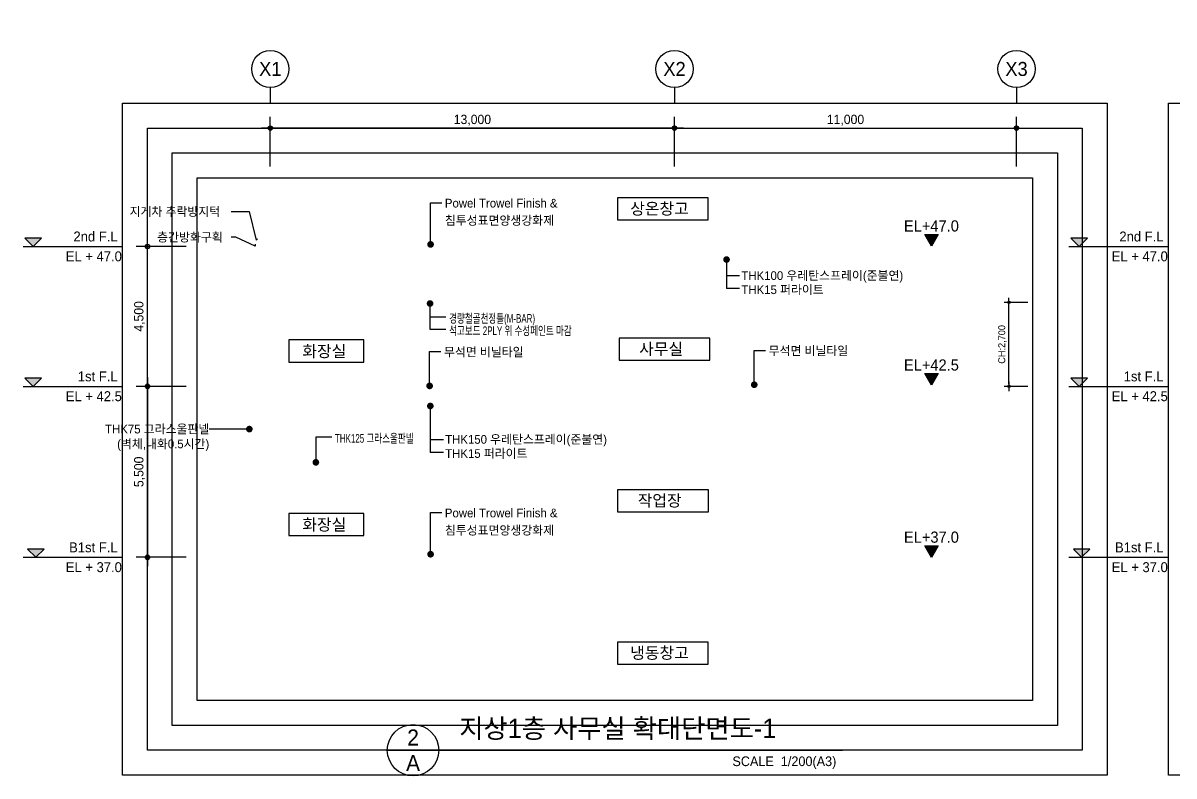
# Model space of a CAD drawing. Header units: millimetres. Extents: x 45178 to 206366, y -171177 to -118827.
# Drawn here: x 45178 to 82197, y -169136 to -144914 of the extents above; entities that cross this region are included whole.
import ezdxf
from ezdxf.enums import TextEntityAlignment as Align
from ezdxf.xclip import XClip

# ---------------------------------------------------------------- set-up
doc = ezdxf.new("R2010")
doc.units = ezdxf.units.MM
doc.linetypes.add('CEN', pattern=[35, 30, -2, 1, -2])
for name, color, linetype in [('$ZCDB_AUDIT_GENERATED_600D18', 7, 'Continuous'), ('4A.TEC CEN', 1, 'CEN'), ('4A.TEC TEXT', 7, 'Continuous'), ('4A.TEC TEXT 2', 3, 'Continuous'), ('4A.TEC 심볼', 7, 'Continuous'), ('CEN', 1, 'CEN'), ('TEXT', 7, 'Continuous'), ('㈜SE&C DIM', 7, 'Continuous'), ('㈜SE&C TEXT 1', 3, 'Continuous'), ('㈜SE&C 벽체 3', 4, 'Continuous'), ('㈜SE&C 심볼', 7, 'Continuous')]:
    doc.layers.add(name, color=color, linetype=linetype)
doc.layers.add('DEFPOINT', color=135, linetype='Continuous', plot=False)
doc.styles.add('ARTINT-A1.$0$돋움', font='')
doc.styles.add('GHS', font='malgun.ttf')
doc.styles.add('나눔고딕', font='')
doc.styles.add('돋움', font='')
doc.styles.add('돋음체', font='')
doc.styles.add('울릉도L', font='')
doc.styles.get('ARTINT-A1.$0$돋움').set_extended_font_data('Dotum')
doc.styles.get('나눔고딕').set_extended_font_data('Dotum')
doc.styles.get('돋움').set_extended_font_data('Dotum')
doc.styles.get('돋음체').set_extended_font_data('Dotum')
doc.styles.get('울릉도L').set_extended_font_data('Dotum')
doc.dimstyles.new('DIM_600(외부치수)', dxfattribs={"dimscale": 400, "dimtxt": 3.3, "dimasz": 1, "dimexe": 2, "dimexo": 2, "dimgap": 1, "dimtad": 1, "dimdec": 0, "dimdsep": 46, "dimlunit": 6, "dimtxsty": '나눔고딕', "dimblk1": 'DIMDOT', "dimblk2": 'DIMDOT', "dimsah": 1, "dimcen": 2.5, "dimdle": 1.5, "dimclrd": 8, "dimclre": 8, "dimclrt": 3, "dimadec": 0, "dimazin": 0, "dimtfac": 1, "dimtdec": 0, "dimtix": 1, "dimtmove": 2, "dimatfit": 3, "dimldrblk": 'DIMDOT', "dimfxl": 1, "dimtvp": 1, "dimtolj": 1, "dimtzin": 0, "dimarcsym": 0})

# ---------------------------------------------------------------- blocks, each defined once
blk = doc.blocks.new('dwgFD3B')
at = {"layer": '4A.TEC CEN', "color": 250, "ltscale": 500, "elevation": -3333.33}
for points in [[(169307.63, -39163.16), (169307.63, -267000)], [(182307.63, -39163.16), (182307.63, -267000)], [(193307.63, -39163.16), (193307.63, -267000)]]:
    blk.add_lwpolyline(points, dxfattribs=at)
blk = doc.blocks.new('ccs122')
at = {"layer": '4A.TEC 심볼'}
blk.add_line((0, 8), (0, 3), dxfattribs=at)
blk.add_circle((0, 14), 6, dxfattribs=at)
at = {"layer": '4A.TEC TEXT 2', "color": 3, "style": 'GHS'}
blk.add_attdef('NO', text='', height=4.5, dxfattribs=at).set_placement((-0.01, 14.02), align=Align.MIDDLE_CENTER)
blk = doc.blocks.new('DIMDOT')
at = {"color": 0}
blk.add_line((-2, 0), (2, 0), dxfattribs=at)
for radius in [0.5, 0.25]:
    blk.add_circle((0, 0), radius, dxfattribs=at)
blk = doc.blocks.new('*D20')
at = {"layer": '$ZCDB_AUDIT_GENERATED_600D18', "color": 8, "lineweight": -2, "transparency": 16777216}
for p, q in [((53132, -149533), (53132, -147933)), ((66132, -149533), (66132, -147933)), ((65988, -148293), (53276, -148293))]:
    blk.add_line(p, q, dxfattribs=at)
at = {"layer": 'Defpoints', "color": 0, "transparency": 16777216}
for p in [(53132, -148293), (53132, -149893), (66132, -149893, -208125)]:
    blk.add_point(p, dxfattribs=at)
at = {"layer": '$ZCDB_AUDIT_GENERATED_600D18', "color": 8, "lineweight": -2, "transparency": 16777216, "xscale": 144, "yscale": 144, "zscale": 144, "rotation": 180}
blk.add_blockref('DIMDOT', (53132, -148293), dxfattribs=at)
at = {"layer": '$ZCDB_AUDIT_GENERATED_600D18', "color": 8, "lineweight": -2, "transparency": 16777216, "xscale": 144, "yscale": 144, "zscale": 144}
blk.add_blockref('DIMDOT', (66132, -148293), dxfattribs=at)
at = {"layer": '$ZCDB_AUDIT_GENERATED_600D18', "color": 3, "transparency": 16777216, "insert": (59632, -148042), "char_height": 300, "attachment_point": 5, "style": '나눔고딕'}
blk.add_mtext('\\A1;13,000', dxfattribs=at)
blk = doc.blocks.new('*D19')
at = {"layer": '$ZCDB_AUDIT_GENERATED_600D18', "color": 8, "lineweight": -2, "transparency": 16777216}
for p, q in [((66132, -149533), (66132, -147933)), ((77132, -149533), (77132, -147933)), ((66276, -148293), (76988, -148293))]:
    blk.add_line(p, q, dxfattribs=at)
at = {"layer": 'Defpoints', "color": 0, "transparency": 16777216}
for p in [(77132, -148293), (66132, -149893, -208125), (77132, -149893, -208125)]:
    blk.add_point(p, dxfattribs=at)
at = {"layer": '$ZCDB_AUDIT_GENERATED_600D18', "color": 8, "lineweight": -2, "transparency": 16777216, "xscale": 144, "yscale": 144, "zscale": 144, "rotation": 180}
blk.add_blockref('DIMDOT', (66132, -148293), dxfattribs=at)
at = {"layer": '$ZCDB_AUDIT_GENERATED_600D18', "color": 8, "lineweight": -2, "transparency": 16777216, "xscale": 144, "yscale": 144, "zscale": 144}
blk.add_blockref('DIMDOT', (77132, -148293), dxfattribs=at)
at = {"layer": '$ZCDB_AUDIT_GENERATED_600D18', "color": 3, "transparency": 16777216, "insert": (71632, -148042), "char_height": 300, "attachment_point": 5, "style": '나눔고딕'}
blk.add_mtext('\\A1;11,000', dxfattribs=at)
blk = doc.blocks.new('*D33')
at = {"layer": '$ZCDB_AUDIT_GENERATED_600D18', "color": 8, "lineweight": -2, "transparency": 16777216}
for p, q in [((50421, -156602), (48821, -156602)), ((49181, -156746), (49181, -161958)), ((50421, -162102), (48821, -162102))]:
    blk.add_line(p, q, dxfattribs=at)
at = {"layer": 'Defpoints', "color": 0, "transparency": 16777216}
for p in [(50781, -156602), (49181, -162102), (50781, -162102)]:
    blk.add_point(p, dxfattribs=at)
at = {"layer": '$ZCDB_AUDIT_GENERATED_600D18', "color": 8, "lineweight": -2, "transparency": 16777216, "xscale": 144, "yscale": 144, "zscale": 144}
for p, rotation in [((49181, -156602), 90), ((49181, -162102), 270)]:
    blk.add_blockref('DIMDOT', p, dxfattribs=dict(at, rotation=rotation))
at = {"layer": '$ZCDB_AUDIT_GENERATED_600D18', "color": 3, "transparency": 16777216, "insert": (48929, -159352), "char_height": 300, "attachment_point": 5, "rotation": 90, "style": '나눔고딕'}
blk.add_mtext('\\A1;5,500', dxfattribs=at)
blk = doc.blocks.new('*D34')
at = {"layer": '$ZCDB_AUDIT_GENERATED_600D18', "color": 8, "lineweight": -2, "transparency": 16777216}
for p, q in [((50421, -152102), (48821, -152102)), ((49181, -156458), (49181, -152246)), ((50421, -156602), (48821, -156602))]:
    blk.add_line(p, q, dxfattribs=at)
at = {"layer": 'Defpoints', "color": 0, "transparency": 16777216}
for p in [(49181, -152102), (50781, -152102), (50781, -156602)]:
    blk.add_point(p, dxfattribs=at)
at = {"layer": '$ZCDB_AUDIT_GENERATED_600D18', "color": 8, "lineweight": -2, "transparency": 16777216, "xscale": 144, "yscale": 144, "zscale": 144}
for p, rotation in [((49181, -152102), 90), ((49181, -156602), 270)]:
    blk.add_blockref('DIMDOT', p, dxfattribs=dict(at, rotation=rotation))
at = {"layer": '$ZCDB_AUDIT_GENERATED_600D18', "color": 3, "transparency": 16777216, "insert": (48929, -154352), "char_height": 300, "attachment_point": 5, "rotation": 90, "style": '나눔고딕'}
blk.add_mtext('\\A1;4,500', dxfattribs=at)
blk = doc.blocks.new('A$Ca8f4266c')
at = {"layer": '㈜SE&C 심볼', "color": 1}
for p, q in [((107, 1447), (468, 1447)), ((107, 107), (107, 1447))]:
    blk.add_line(p, q, dxfattribs=at)
at = {"layer": '㈜SE&C 심볼', "color": 1, "const_width": 107}
blk.add_lwpolyline([(107, 53, 1), (107, 160, 1)], format="xyb", close=True, dxfattribs=at)
at = {"layer": '4A.TEC TEXT', "style": '돋움'}
for s, p in [('Powel Trowel Finish &', (567, 1434)), ('침투성표면양생강화제', (567, 877))]:
    blk.add_text(s, height=280, dxfattribs=at).set_placement(p, align=Align.MIDDLE_LEFT)
blk = doc.blocks.new('*D68')
at = {"layer": 'Defpoints', "color": 0, "transparency": 16777216}
for p in [(76890, -153902), (77646, -153902), (77646, -156602)]:
    blk.add_point(p, dxfattribs=at)
at = {"layer": '㈜SE&C DIM', "color": 8, "lineweight": -2, "transparency": 16777216}
for p, q in [((77496, -153902), (76740, -153902)), ((76890, -156527), (76890, -153977)), ((77496, -156602), (76740, -156602))]:
    blk.add_line(p, q, dxfattribs=at)
at = {"layer": '㈜SE&C DIM', "color": 8, "lineweight": -2, "transparency": 16777216, "xscale": 75, "yscale": 75, "zscale": 75}
for p, rotation in [((76890, -153902), 90), ((76890, -156602), 270)]:
    blk.add_blockref('DIMDOT', p, dxfattribs=dict(at, rotation=rotation))
at = {"layer": '㈜SE&C DIM', "color": 3, "transparency": 16777216, "insert": (76678, -155252), "char_height": 225, "attachment_point": 5, "rotation": 90, "style": '나눔고딕'}
blk.add_mtext('\\A1;CH:2,700', dxfattribs=at)
blk = doc.blocks.new('A$C16001311')
at = {"layer": '4A.TEC 심볼', "color": 1}
for p in [(107, 688), (526, 271)]:
    blk.add_line(p, (107, 271), dxfattribs=at)
at = {"layer": '4A.TEC 심볼', "color": 1, "const_width": 107}
blk.add_lwpolyline([(107, 1817, 1), (107, 1710, 1)], format="xyb", close=True, dxfattribs=at)
at = {"layer": '4A.TEC 심볼', "color": 1}
blk.add_lwpolyline([(107, 1763), (107, 688), (526, 688)], dxfattribs=at)
at = {"layer": '4A.TEC TEXT', "style": '돋움'}
for s, p in [('THK150 우레탄스프레이(준불연)', (586, 688)), ('THK15 퍼라이트', (586, 234))]:
    blk.add_text(s, height=280, dxfattribs=at).set_placement(p, align=Align.MIDDLE_LEFT)

msp = doc.modelspace()

# ---------------------------------------------------------------- hatches: boundary and pattern name
at = {"layer": '㈜SE&C 심볼'}
for points in [[(74395.22, -152091.84), (74180.1, -151719.24), (74610.34, -151719.24)], [(45239.03, -151834.86), (45505.89, -152101.71), (45772.74, -151834.86)], [(78879.14, -151834.86), (79146, -152101.71), (79412.85, -151834.86)], [(74395.22, -156565.63), (74180.1, -156193.03), (74610.34, -156193.03)], [(45239.03, -156334.86), (45505.89, -156601.71), (45772.74, -156334.86)], [(78879.14, -156334.86), (79146, -156601.71), (79412.85, -156334.86)], [(74395.22, -162104.18), (74180.1, -161731.58), (74610.34, -161731.58)], [(45320.47, -161834.86), (45587.32, -162101.71), (45854.18, -161834.86)], [(78960.58, -161834.86), (79227.43, -162101.71), (79494.29, -161834.86)]]:
    msp.add_hatch(color=256, dxfattribs=at).paths.add_polyline_path(points)

# ---------------------------------------------------------------- linework, layer by layer
at = {"layer": '4A.TEC 심볼', "color": 1}
for p in [(67805.83, -153039.27), (68224.86, -153457.07)]:
    msp.add_line(p, (67805.83, -153457.07), dxfattribs=at)
at = {"layer": '4A.TEC 심볼'}
msp.add_line((56895.13, -168308.21), (71531.15, -168308.21), dxfattribs=at)
at = {"layer": '4A.TEC 심볼', "color": 1}
for points in [[(51871.27, -150979.14), (52451.17, -150979.14), (52676.17, -151903.42), (52723.31, -151856.28)], [(52642.84, -152028.5), (52642.84, -152095.17), (52025.81, -151805.16), (51871.27, -151805.16)], [(67805.83, -152522.93), (67805.83, -153039.27), (68224.86, -153039.27)], [(52457.51, -157976.27), (51168.93, -157976.27)]]:
    msp.add_lwpolyline(points, dxfattribs=at)
at = {"layer": '4A.TEC 심볼', "color": 1, "const_width": 106.74}
for points in [[(67805.83, -152469.55, 1), (67805.83, -152576.3, 1)], [(58215.85, -153936.79, -1), (58322.6, -153936.79, -1)], [(52404.14, -157976.27, -1), (52510.88, -157976.27, -1)], [(54543.6, -159046.35, -1), (54650.34, -159046.35, -1)]]:
    msp.add_lwpolyline(points, format="xyb", close=True, dxfattribs=at)
at = {"layer": '4A.TEC 심볼'}
msp.add_circle((57723.13, -168308.21), 828, dxfattribs=at)
at = {"layer": 'CEN'}
for p, q in [((58269.22, -154773.39), (58269.22, -153990.16)), ((58782.55, -154378.39), (58269.22, -154378.39)), ((58782.55, -154773.39), (58269.22, -154773.39)), ((55110.3, -158236.43), (54596.97, -158236.43)), ((54596.97, -158236.43), (54596.97, -159044.34))]:
    msp.add_line(p, q, dxfattribs=at)
at = {"layer": 'DEFPOINT'}
for points in [[(48380.59, -147492.67), (80045.69, -147492.67), (80045.69, -169108.21), (48380.59, -169108.21)], [(82020.7, -147492.67), (113685.8, -147492.67), (113685.8, -169108.21), (82020.7, -169108.21)], [(49180.59, -148292.67), (79245.69, -148292.67), (79245.69, -168308.21), (49180.59, -168308.21)], [(49980.59, -149092.67), (78445.69, -149092.67), (78445.69, -167508.21), (49980.59, -167508.21)], [(50780.59, -149892.67), (77645.69, -149892.67), (77645.69, -166708.21), (50780.59, -166708.21)]]:
    msp.add_lwpolyline(points, close=True, dxfattribs=at)
at = {"layer": 'TEXT'}
for points in [[(67217.44, -150540.19), (64294.1, -150540.19), (64294.1, -151248.52), (67217.44, -151248.52)], [(67270.74, -155054.8), (64347.4, -155054.8), (64347.4, -155763.14), (67270.74, -155763.14)], [(56136.94, -155110.32), (53724.44, -155110.32), (53724.44, -155818.65), (56136.94, -155818.65)], [(67224.25, -159932.2), (64300.92, -159932.2), (64300.92, -160640.54), (67224.25, -160640.54)], [(56136.94, -160688.64), (53724.44, -160688.64), (53724.44, -161396.97), (56136.94, -161396.97)], [(67217.44, -164831.05), (64294.1, -164831.05), (64294.1, -165539.39), (67217.44, -165539.39)]]:
    msp.add_lwpolyline(points, close=True, dxfattribs=at)
at = {"layer": '㈜SE&C 벽체 3', "color": 252}
for points in [[(74395.22, -152091.84), (74180.1, -151719.24), (74610.34, -151719.24), (74395.22, -152091.84)], [(74395.22, -156565.63), (74180.1, -156193.03), (74610.34, -156193.03), (74395.22, -156565.63)], [(74395.22, -162104.18), (74180.1, -161731.58), (74610.34, -161731.58), (74395.22, -162104.18)]]:
    msp.add_lwpolyline(points, close=True, dxfattribs=at)
at = {"layer": '㈜SE&C 심볼'}
for p, q in [((45178.3, -152101.71), (48380.59, -152101.71)), ((78818.41, -152101.71), (82020.7, -152101.71)), ((45178.3, -156601.71), (48380.59, -156601.71)), ((78818.41, -156601.71), (82020.7, -156601.71)), ((45178.3, -162101.71), (48380.59, -162101.71)), ((78818.41, -162101.71), (82020.7, -162101.71))]:
    msp.add_line(p, q, dxfattribs=at)
at = {"layer": '㈜SE&C 심볼', "color": 1}
for p, q in [((68697.8, -155446.98), (69059.27, -155446.98)), ((68697.8, -156549.3), (68697.8, -155446.98)), ((58256.1, -155485.53), (58617.57, -155485.53)), ((58256.1, -156587.86), (58256.1, -155485.53))]:
    msp.add_line(p, q, dxfattribs=at)
at = {"layer": '㈜SE&C 심볼', "elevation": -14682.47}
for points in [[(45505.89, -152101.71), (45772.74, -151834.86), (45239.03, -151834.86), (45505.89, -152101.71)], [(79146, -152101.71), (79412.85, -151834.86), (78879.14, -151834.86), (79146, -152101.71)], [(45505.89, -156601.71), (45772.74, -156334.86), (45239.03, -156334.86), (45505.89, -156601.71)], [(79146, -156601.71), (79412.85, -156334.86), (78879.14, -156334.86), (79146, -156601.71)]]:
    msp.add_lwpolyline(points, dxfattribs=at)
at = {"layer": '㈜SE&C 심볼', "color": 1, "const_width": 106.74}
for points in [[(58256.1, -156641.23, 1), (58256.1, -156534.48, 1)], [(68697.8, -156602.68, 1), (68697.8, -156495.93, 1)]]:
    msp.add_lwpolyline(points, format="xyb", close=True, dxfattribs=at)
at = {"layer": '㈜SE&C 심볼'}
for points in [[(45587.32, -162101.71), (45854.18, -161834.86), (45320.47, -161834.86), (45587.32, -162101.71)], [(79227.43, -162101.71), (79494.29, -161834.86), (78960.58, -161834.86), (79227.43, -162101.71)]]:
    msp.add_lwpolyline(points, dxfattribs=at)

# ---------------------------------------------------------------- block references
ref = msp.add_blockref('dwgFD3B', (-114591.26, 41852.5, 0.45))
XClip(ref).set_block_clipping_path([(165371.8488869666, -183835.4279910922), (225877.0571608543, -164812.0010458827)])
for name, p in [('A$Ca8f4266c', (58179.69, -152142.65)), ('A$C16001311', (58171.3, -158996.74)), ('A$Ca8f4266c', (58179.69, -162109.46))]:
    msp.add_blockref(name, p)
at = {"layer": '4A.TEC 심볼'}
ref = msp.add_blockref('ccs122', (53132.38, -147792.67), dxfattribs=dict(at, xscale=99.99999954993666, yscale=99.99999954993666, zscale=99.99999954993666))
ref.add_attrib('NO', 'X1', dxfattribs={"layer": '0', "color": 3, "height": 450, "style": '울릉도L'}).set_placement((53131.76, -146390.88, -1666.67), align=Align.MIDDLE_CENTER)
ref = msp.add_blockref('ccs122', (66132.38, -147792.67, -208125), dxfattribs=dict(at, xscale=99.99999954993666, yscale=99.99999954993666, zscale=99.99999954993666))
ref.add_attrib('NO', 'X2', dxfattribs={"layer": '0', "color": 3, "height": 450, "style": '울릉도L'}).set_placement((66131.76, -146390.88, -209791.67), align=Align.MIDDLE_CENTER)
ref = msp.add_blockref('ccs122', (77132.38, -147792.67, -208125), dxfattribs=dict(at, xscale=99.99999954993666, yscale=99.99999954993666, zscale=99.99999954993666))
ref.add_attrib('NO', 'X3', dxfattribs={"layer": '0', "color": 3, "height": 450, "style": '울릉도L'}).set_placement((77131.76, -146390.88, -209791.67), align=Align.MIDDLE_CENTER)

# ---------------------------------------------------------------- texts
at = {"layer": '4A.TEC TEXT', "color": 3, "style": '돋음체'}
for s, p in [('상온창고', (65648.37, -150885.19)), ('화장실', (54868.23, -155471.49)), ('사무실', (65701.67, -155399.8)), ('작업장', (65655.18, -160277.2)), ('화장실', (54868.23, -161049.82)), ('냉동창고', (65648.37, -165176.05))]:
    msp.add_text(s, height=375, dxfattribs=at).set_placement(p, align=Align.MIDDLE_CENTER)
at = {"layer": '4A.TEC TEXT', "style": '돋움'}
for s, p in [('지게차 추락방지턱', (48606.9, -150979.14)), ('층간방화구획', (49493.62, -151805.16)), ('THK100 우레탄스프레이(준불연)', (68284.86, -153039.27)), ('THK15 퍼라이트', (68284.86, -153493.5)), ('무석면 비닐타일', (58716.83, -155498.44)), ('무석면 비닐타일', (69158.54, -155459.89))]:
    msp.add_text(s, height=280, dxfattribs=at).set_placement(p, align=Align.MIDDLE_LEFT)
at = {"layer": '4A.TEC TEXT', "style": '돋움', "width": 0.7}
for s, p in [('경량철골천정틀(M-BAR)', (58883.52, -154557.43)), ('석고보드 2PLY 위 수성페인트 마감', (58883.52, -154952.43)), ('THK125 그라스울판넬', (55211.26, -158415.48))]:
    msp.add_text(s, height=280, dxfattribs=at).set_placement(p)
at = {"layer": '4A.TEC TEXT', "style": '돋움'}
for s, p in [('THK75 그라스울판넬', (51168.93, -157976.27)), ('(벽체,내화0.5시간)', (51168.93, -158453.54))]:
    msp.add_text(s, height=280, dxfattribs=at).set_placement(p, align=Align.MIDDLE_RIGHT)
at = {"layer": '4A.TEC TEXT 2', "color": 3, "style": '나눔고딕'}
msp.add_text('지상1층 사무실 확대단면도-1', height=621, dxfattribs=at).set_placement((59208.91, -168101.21), align=Align.BOTTOM_LEFT)
for s, p in [('2', (57723.13, -167894.21)), ('A', (57723.13, -168722.21))]:
    msp.add_text(s, height=517.5, dxfattribs=at).set_placement(p, align=Align.MIDDLE)
msp.add_text('SCALE  1/200(A3)', height=310.5, dxfattribs=at).set_placement((71336.75, -168911.48), align=Align.BOTTOM_RIGHT)
at = {"layer": '㈜SE&C TEXT 1', "style": '돋움'}
for s, p in [('EL+47.0', (74395.22, -151620.61)), ('EL+42.5', (74395.22, -156094.39)), ('EL+37.0', (74395.22, -161632.95))]:
    msp.add_text(s, height=359.847, dxfattribs=at).set_placement(p, align=Align.CENTER)
at = {"layer": '㈜SE&C 심볼', "style": 'ARTINT-A1.$0$돋움'}
for s, p in [('2nd F.L', (48220.48, -151941.6)), ('2nd F.L', (81860.59, -151941.6)), ('EL + 47.0', (48358.16, -152578.78)), ('EL + 47.0', (81998.27, -152578.78)), ('1st F.L', (48220.48, -156441.6)), ('1st F.L', (81860.59, -156441.6)), ('EL + 42.5', (48358.16, -157078.78)), ('EL + 42.5', (81998.27, -157078.78)), ('B1st F.L', (48220.48, -161941.6)), ('B1st F.L', (81860.59, -161941.6)), ('EL + 37.0', (48358.16, -162578.78)), ('EL + 37.0', (81998.27, -162578.78))]:
    msp.add_text(s, height=320.229, dxfattribs=at).set_placement(p, align=Align.RIGHT)

# ---------------------------------------------------------------- dimensions: what is measured, and where the dimension line sits
at = {"layer": '$ZCDB_AUDIT_GENERATED_600D18'}
for base, p1, p2, angle, picture, middle in [((53132.38, -148292.67), (66132.38, -149892.67, -208125), (53132.38, -149892.67), 180, '*D20', (59632.38, -148041.57)), ((49180.59, -152101.71), (50780.59, -156601.71), (50780.59, -152101.71), 90, '*D34', (48929.49, -154351.71)), ((49180.59, -162101.71), (50780.59, -156601.71), (50780.59, -162101.71), 270, '*D33', (48929.49, -159351.71))]:
    dim = msp.add_linear_dim(base=base, p1=p1, p2=p2, angle=angle, dimstyle='DIM_600(외부치수)', override={"dimscale": 600, "dimtxt": 0.5, "dimasz": 0.24, "dimexe": 0.6, "dimexo": 0.6, "dimgap": 0.12, "dimdec": 1, "dimdle": 0.5}, dxfattribs=at)
    dim.commit()
    dim.dimension.update_dxf_attribs({"geometry": picture, "text_midpoint": middle})
dim = msp.add_linear_dim(base=(77132.38, -148292.67), p1=(66132.38, -149892.67, -208125), p2=(77132.38, -149892.67, -208125), dimstyle='DIM_600(외부치수)', override={"dimscale": 600, "dimtxt": 0.5, "dimasz": 0.24, "dimexe": 0.6, "dimexo": 0.6, "dimgap": 0.12, "dimdec": 1, "dimdle": 0.5}, dxfattribs=at)
dim.commit()
dim.dimension.update_dxf_attribs({"geometry": '*D19', "text_midpoint": (71632.38, -148041.57)})
at = {"layer": '㈜SE&C DIM'}
dim = msp.add_linear_dim(base=(76890.43, -153901.71), p1=(77645.69, -156601.71), p2=(77645.69, -153901.71), angle=90, text='CH:<>', dimstyle='DIM_600(외부치수)', override={"dimscale": 75, "dimtxt": 3}, dxfattribs=at)
dim.commit()
dim.dimension.update_dxf_attribs({"geometry": '*D68', "text_midpoint": (76678.35, -155251.71)})

doc.saveas('drawing.dxf')
